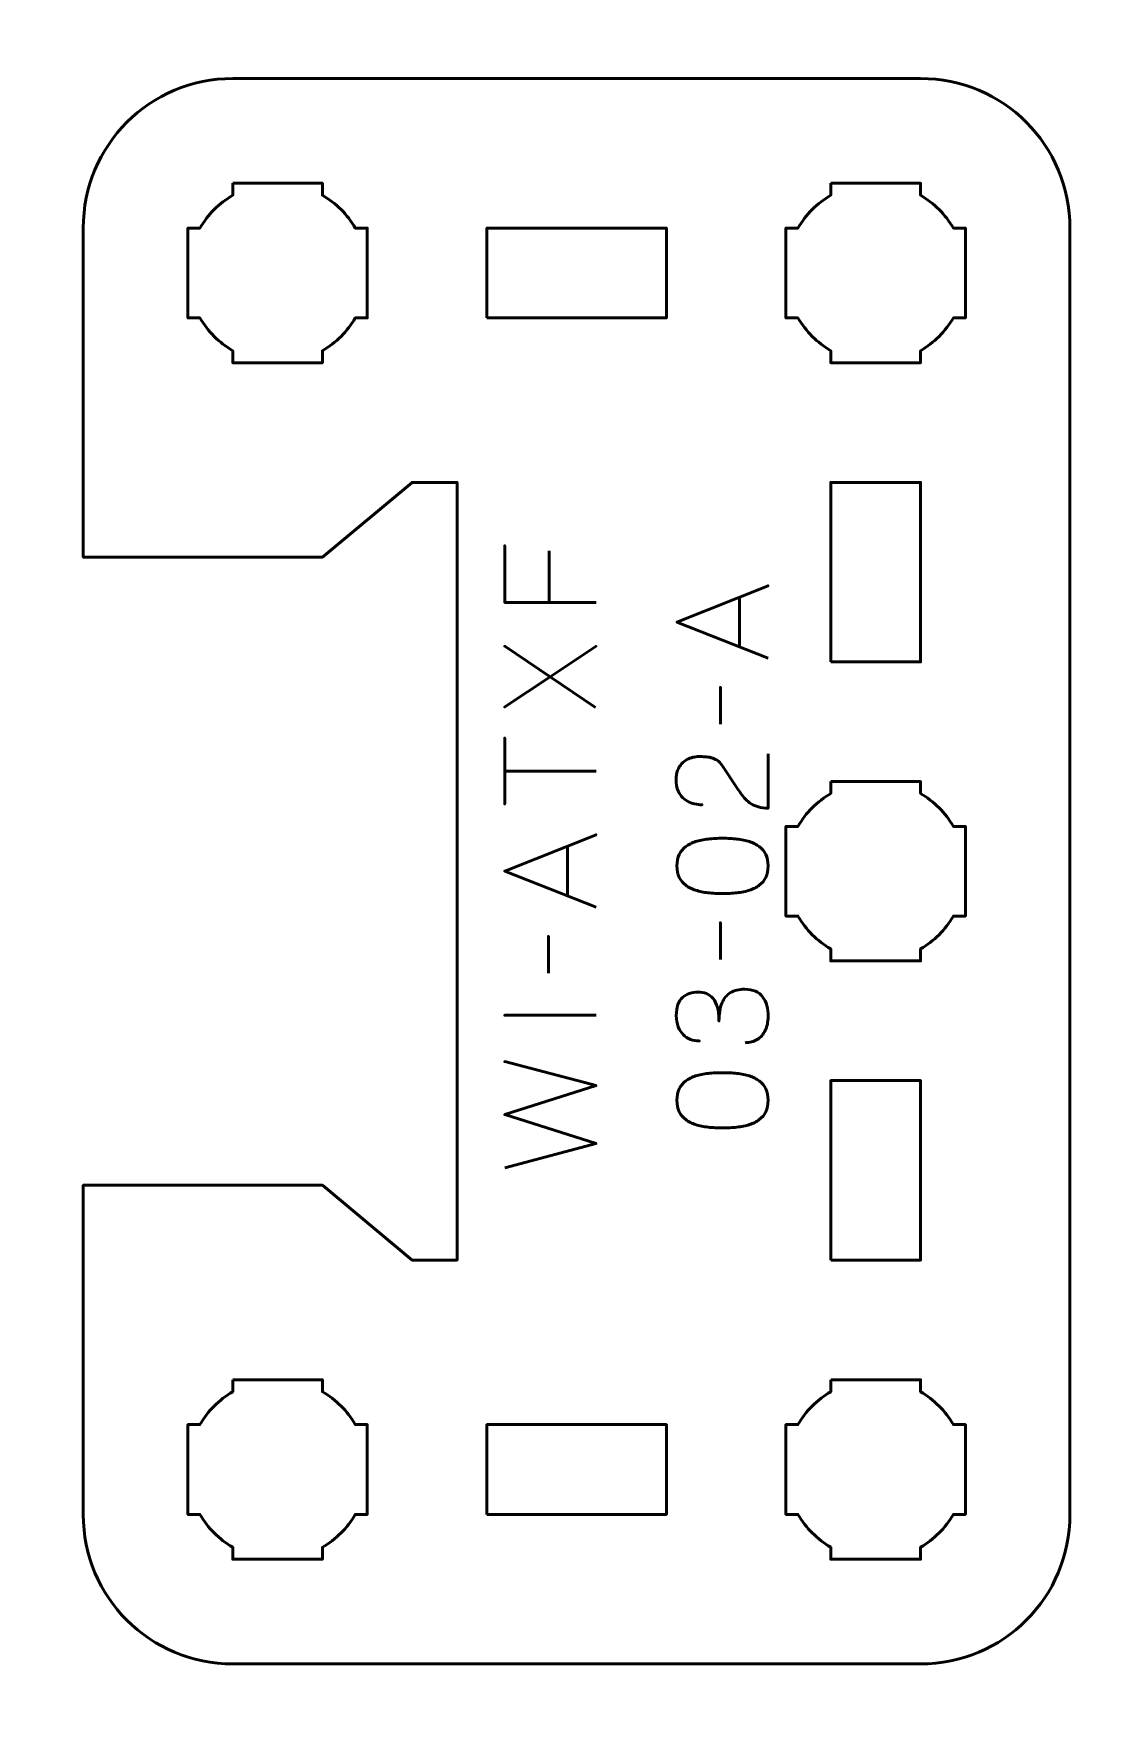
# Model space of a CAD drawing. Header units: centimetres. Extents: x -21 to 0, y -29.7 to 0.
# Drawn here: x -8.24 to -4.66, y -22.85 to -17.22 of the extents above; entities that cross this region are included whole.
import ezdxf

# ---------------------------------------------------------------- set-up
doc = ezdxf.new("R2010")
doc.units = ezdxf.units.CM
doc.header["$MEASUREMENT"] = 0
doc.layers.add('Layer 1', color=7, linetype='Continuous')

msp = doc.modelspace()

# ---------------------------------------------------------------- linework, layer by layer
at = {"layer": 'Layer 1', "color": 22, "lineweight": 53}
msp.add_open_spline([(-21, -29.19991), (-21, -29.19991), (-21, -0.49996), (-21, -0.49996), (-21, -0.49996), (-21, -0.22299), (-20.77691, 0), (-20.49991, 0), (-20.49991, 0), (-20.49991, 0), (-0.5001, 0), (-0.5001, 0), (-0.5001, 0), (-0.22296, 0), (0, -0.22299), (0, -0.49996), (0, -0.49996), (0, -0.49996), (0, -29.19991), (0, -29.19991), (0, -29.19991), (0, -29.47691), (-0.22296, -29.7), (-0.5001, -29.7), (-0.5001, -29.7), (-0.5001, -29.7), (-20.49991, -29.7), (-20.49991, -29.7), (-20.49991, -29.7), (-20.77691, -29.7), (-21, -29.47691), (-21, -29.19991)], degree=3, knots=[0, 0, 0, 0, 0.125, 0.125, 0.125, 0.125, 0.25, 0.25, 0.25, 0.25, 0.375, 0.375, 0.375, 0.375, 0.5, 0.5, 0.5, 0.5, 0.625, 0.625, 0.625, 0.625, 0.75, 0.75, 0.75, 0.75, 0.875, 0.875, 0.875, 0.875, 1, 1, 1, 1], dxfattribs=at)
at = {"layer": 'Layer 1', "color": 114, "lineweight": 53}
msp.add_open_spline([(-8.07493, -22.17487), (-8.07493, -22.17487), (-8.07494, -21.07493), (-8.07494, -21.07493), (-8.07494, -21.07493), (-8.07494, -21.07493), (-7.27494, -21.07494), (-7.27494, -21.07494), (-7.27494, -21.07494), (-7.27494, -21.07494), (-6.97493, -21.32494), (-6.97493, -21.32494), (-6.97493, -21.32494), (-6.97493, -21.32494), (-6.82493, -21.32494), (-6.82493, -21.32494), (-6.82493, -21.32494), (-6.82493, -21.32494), (-6.82493, -21.07493), (-6.82493, -21.07493), (-6.82493, -21.07493), (-6.82493, -21.07493), (-6.82493, -18.97494), (-6.82493, -18.97494), (-6.82493, -18.97494), (-6.82493, -18.97494), (-6.82493, -18.72494), (-6.82493, -18.72494), (-6.82493, -18.72494), (-6.82493, -18.72494), (-6.97493, -18.72494), (-6.97493, -18.72494), (-6.97493, -18.72494), (-6.97493, -18.72494), (-7.27493, -18.97494), (-7.27493, -18.97494), (-7.27493, -18.97494), (-7.27493, -18.97494), (-8.07493, -18.97494), (-8.07493, -18.97494), (-8.07493, -18.97494), (-8.07493, -18.97494), (-8.07493, -17.87501), (-8.07493, -17.87501), (-8.07493, -17.87501), (-8.07493, -17.59788), (-7.85183, -17.37492), (-7.57483, -17.37492), (-7.57483, -17.37492), (-7.57483, -17.37492), (-5.27491, -17.37492), (-5.27491, -17.37492), (-5.27491, -17.37492), (-4.9979, -17.37492), (-4.77495, -17.59788), (-4.77495, -17.87501), (-4.77495, -17.87501), (-4.77495, -17.87501), (-4.77495, -22.17487), (-4.77495, -22.17487), (-4.77495, -22.17487), (-4.77495, -22.45187), (-4.9979, -22.67496), (-5.27491, -22.67496), (-5.27491, -22.67496), (-5.27491, -22.67496), (-7.57483, -22.67496), (-7.57483, -22.67496), (-7.57483, -22.67496), (-7.85183, -22.67496), (-8.07493, -22.45187), (-8.07493, -22.17487)], degree=3, knots=[0, 0, 0, 0, 0.0555556, 0.0555556, 0.0555556, 0.0555556, 0.1111111, 0.1111111, 0.1111111, 0.1111111, 0.1666667, 0.1666667, 0.1666667, 0.1666667, 0.2222222, 0.2222222, 0.2222222, 0.2222222, 0.2777778, 0.2777778, 0.2777778, 0.2777778, 0.3333333, 0.3333333, 0.3333333, 0.3333333, 0.3888889, 0.3888889, 0.3888889, 0.3888889, 0.4444444, 0.4444444, 0.4444444, 0.4444444, 0.5, 0.5, 0.5, 0.5, 0.5555556, 0.5555556, 0.5555556, 0.5555556, 0.6111111, 0.6111111, 0.6111111, 0.6111111, 0.6666667, 0.6666667, 0.6666667, 0.6666667, 0.7222222, 0.7222222, 0.7222222, 0.7222222, 0.7777778, 0.7777778, 0.7777778, 0.7777778, 0.8333333, 0.8333333, 0.8333333, 0.8333333, 0.8888889, 0.8888889, 0.8888889, 0.8888889, 0.9444444, 0.9444444, 0.9444444, 0.9444444, 1, 1, 1, 1], dxfattribs=at)
at = {"layer": 'Layer 1', "lineweight": 53}
for points, knots in [([(-7.57489, -17.72502), (-7.57489, -17.72502), (-7.43032, -17.72502), (-7.43032, -17.72502), (-7.43032, -17.72502), (-7.43032, -17.72502), (-7.4249, -17.72495), (-7.4249, -17.72495), (-7.4249, -17.72495), (-7.4249, -17.72495), (-7.41947, -17.72502), (-7.41947, -17.72502), (-7.41947, -17.72502), (-7.41947, -17.72502), (-7.27489, -17.72502), (-7.27489, -17.72502), (-7.27489, -17.72502), (-7.27489, -17.72502), (-7.27489, -17.76508), (-7.27489, -17.76508), (-7.27489, -17.76508), (-7.22932, -17.79143), (-7.19134, -17.82944), (-7.165, -17.87501), (-7.165, -17.87501), (-7.165, -17.87501), (-7.12489, -17.87501), (-7.12489, -17.87501), (-7.12489, -17.87501), (-7.12489, -17.87501), (-7.12489, -18.17501), (-7.12489, -18.17501), (-7.12489, -18.17501), (-7.12489, -18.17501), (-7.16509, -18.17501), (-7.16509, -18.17501), (-7.16509, -18.17501), (-7.19143, -18.22051), (-7.22937, -18.25847), (-7.27489, -18.2848), (-7.27489, -18.2848), (-7.27489, -18.2848), (-7.27489, -18.32501), (-7.27489, -18.32501), (-7.27489, -18.32501), (-7.27489, -18.32501), (-7.57489, -18.32501), (-7.57489, -18.32501), (-7.57489, -18.32501), (-7.57489, -18.32501), (-7.57489, -18.28478), (-7.57489, -18.28478), (-7.57489, -18.28478), (-7.6204, -18.25845), (-7.65834, -18.2205), (-7.68469, -18.17501), (-7.68469, -18.17501), (-7.68469, -18.17501), (-7.72488, -18.17501), (-7.72488, -18.17501), (-7.72488, -18.17501), (-7.72488, -18.17501), (-7.72488, -18.02754), (-7.72488, -18.02754), (-7.72488, -18.02754), (-7.72488, -18.02754), (-7.7249, -18.02494), (-7.7249, -18.02494), (-7.7249, -18.02494), (-7.7249, -18.02494), (-7.72488, -18.02234), (-7.72488, -18.02234), (-7.72488, -18.02234), (-7.72488, -18.02234), (-7.72488, -17.87501), (-7.72488, -17.87501), (-7.72488, -17.87501), (-7.72488, -17.87501), (-7.68478, -17.87501), (-7.68478, -17.87501), (-7.68478, -17.87501), (-7.65844, -17.82945), (-7.62045, -17.79145), (-7.57489, -17.7651), (-7.57489, -17.7651), (-7.57489, -17.7651), (-7.57489, -17.72502), (-7.57489, -17.72502)], [0, 0, 0, 0, 0.0454545, 0.0454545, 0.0454545, 0.0454545, 0.0909091, 0.0909091, 0.0909091, 0.0909091, 0.1363636, 0.1363636, 0.1363636, 0.1363636, 0.1818182, 0.1818182, 0.1818182, 0.1818182, 0.2272727, 0.2272727, 0.2272727, 0.2272727, 0.2727273, 0.2727273, 0.2727273, 0.2727273, 0.3181818, 0.3181818, 0.3181818, 0.3181818, 0.3636364, 0.3636364, 0.3636364, 0.3636364, 0.4090909, 0.4090909, 0.4090909, 0.4090909, 0.4545455, 0.4545455, 0.4545455, 0.4545455, 0.5, 0.5, 0.5, 0.5, 0.5454545, 0.5454545, 0.5454545, 0.5454545, 0.5909091, 0.5909091, 0.5909091, 0.5909091, 0.6363636, 0.6363636, 0.6363636, 0.6363636, 0.6818182, 0.6818182, 0.6818182, 0.6818182, 0.7272727, 0.7272727, 0.7272727, 0.7272727, 0.7727273, 0.7727273, 0.7727273, 0.7727273, 0.8181818, 0.8181818, 0.8181818, 0.8181818, 0.8636364, 0.8636364, 0.8636364, 0.8636364, 0.9090909, 0.9090909, 0.9090909, 0.9090909, 0.9545455, 0.9545455, 0.9545455, 0.9545455, 1, 1, 1, 1]), ([(-5.57489, -17.72502), (-5.57489, -17.72502), (-5.43032, -17.72502), (-5.43032, -17.72502), (-5.43032, -17.72502), (-5.43032, -17.72502), (-5.4249, -17.72495), (-5.4249, -17.72495), (-5.4249, -17.72495), (-5.4249, -17.72495), (-5.41947, -17.72502), (-5.41947, -17.72502), (-5.41947, -17.72502), (-5.41947, -17.72502), (-5.27489, -17.72502), (-5.27489, -17.72502), (-5.27489, -17.72502), (-5.27489, -17.72502), (-5.27489, -17.76508), (-5.27489, -17.76508), (-5.27489, -17.76508), (-5.22932, -17.79143), (-5.19134, -17.82944), (-5.165, -17.87501), (-5.165, -17.87501), (-5.165, -17.87501), (-5.12489, -17.87501), (-5.12489, -17.87501), (-5.12489, -17.87501), (-5.12489, -17.87501), (-5.12489, -18.17501), (-5.12489, -18.17501), (-5.12489, -18.17501), (-5.12489, -18.17501), (-5.16509, -18.17501), (-5.16509, -18.17501), (-5.16509, -18.17501), (-5.19143, -18.22051), (-5.22937, -18.25847), (-5.27489, -18.2848), (-5.27489, -18.2848), (-5.27489, -18.2848), (-5.27489, -18.32501), (-5.27489, -18.32501), (-5.27489, -18.32501), (-5.27489, -18.32501), (-5.57489, -18.32501), (-5.57489, -18.32501), (-5.57489, -18.32501), (-5.57489, -18.32501), (-5.57489, -18.28478), (-5.57489, -18.28478), (-5.57489, -18.28478), (-5.6204, -18.25845), (-5.65834, -18.2205), (-5.68469, -18.17501), (-5.68469, -18.17501), (-5.68469, -18.17501), (-5.72488, -18.17501), (-5.72488, -18.17501), (-5.72488, -18.17501), (-5.72488, -18.17501), (-5.72488, -18.02754), (-5.72488, -18.02754), (-5.72488, -18.02754), (-5.72488, -18.02754), (-5.7249, -18.02494), (-5.7249, -18.02494), (-5.7249, -18.02494), (-5.7249, -18.02494), (-5.72488, -18.02234), (-5.72488, -18.02234), (-5.72488, -18.02234), (-5.72488, -18.02234), (-5.72488, -17.87501), (-5.72488, -17.87501), (-5.72488, -17.87501), (-5.72488, -17.87501), (-5.68478, -17.87501), (-5.68478, -17.87501), (-5.68478, -17.87501), (-5.65844, -17.82945), (-5.62045, -17.79145), (-5.57489, -17.7651), (-5.57489, -17.7651), (-5.57489, -17.7651), (-5.57489, -17.72502), (-5.57489, -17.72502)], [0, 0, 0, 0, 0.0454545, 0.0454545, 0.0454545, 0.0454545, 0.0909091, 0.0909091, 0.0909091, 0.0909091, 0.1363636, 0.1363636, 0.1363636, 0.1363636, 0.1818182, 0.1818182, 0.1818182, 0.1818182, 0.2272727, 0.2272727, 0.2272727, 0.2272727, 0.2727273, 0.2727273, 0.2727273, 0.2727273, 0.3181818, 0.3181818, 0.3181818, 0.3181818, 0.3636364, 0.3636364, 0.3636364, 0.3636364, 0.4090909, 0.4090909, 0.4090909, 0.4090909, 0.4545455, 0.4545455, 0.4545455, 0.4545455, 0.5, 0.5, 0.5, 0.5, 0.5454545, 0.5454545, 0.5454545, 0.5454545, 0.5909091, 0.5909091, 0.5909091, 0.5909091, 0.6363636, 0.6363636, 0.6363636, 0.6363636, 0.6818182, 0.6818182, 0.6818182, 0.6818182, 0.7272727, 0.7272727, 0.7272727, 0.7272727, 0.7727273, 0.7727273, 0.7727273, 0.7727273, 0.8181818, 0.8181818, 0.8181818, 0.8181818, 0.8636364, 0.8636364, 0.8636364, 0.8636364, 0.9090909, 0.9090909, 0.9090909, 0.9090909, 0.9545455, 0.9545455, 0.9545455, 0.9545455, 1, 1, 1, 1]), ([(-6.72488, -18.17501), (-6.72488, -18.17501), (-6.72488, -17.87501), (-6.72488, -17.87501), (-6.72488, -17.87501), (-6.72488, -17.87501), (-6.12489, -17.87501), (-6.12489, -17.87501), (-6.12489, -17.87501), (-6.12489, -17.87501), (-6.12489, -18.17501), (-6.12489, -18.17501), (-6.12489, -18.17501), (-6.12489, -18.17501), (-6.72488, -18.17501), (-6.72488, -18.17501)], [0, 0, 0, 0, 0.25, 0.25, 0.25, 0.25, 0.5, 0.5, 0.5, 0.5, 0.75, 0.75, 0.75, 0.75, 1, 1, 1, 1]), ([(-5.57491, -19.32496), (-5.57491, -19.32496), (-5.57491, -18.72496), (-5.57491, -18.72496), (-5.57491, -18.72496), (-5.57491, -18.72496), (-5.27491, -18.72496), (-5.27491, -18.72496), (-5.27491, -18.72496), (-5.27491, -18.72496), (-5.27491, -19.32496), (-5.27491, -19.32496), (-5.27491, -19.32496), (-5.27491, -19.32496), (-5.57491, -19.32496), (-5.57491, -19.32496)], [0, 0, 0, 0, 0.25, 0.25, 0.25, 0.25, 0.5, 0.5, 0.5, 0.5, 0.75, 0.75, 0.75, 0.75, 1, 1, 1, 1]), ([(-5.57489, -19.72502), (-5.57489, -19.72502), (-5.43032, -19.72502), (-5.43032, -19.72502), (-5.43032, -19.72502), (-5.43032, -19.72502), (-5.4249, -19.72495), (-5.4249, -19.72495), (-5.4249, -19.72495), (-5.4249, -19.72495), (-5.41947, -19.72502), (-5.41947, -19.72502), (-5.41947, -19.72502), (-5.41947, -19.72502), (-5.27489, -19.72502), (-5.27489, -19.72502), (-5.27489, -19.72502), (-5.27489, -19.72502), (-5.27489, -19.76508), (-5.27489, -19.76508), (-5.27489, -19.76508), (-5.22932, -19.79143), (-5.19134, -19.82944), (-5.165, -19.87501), (-5.165, -19.87501), (-5.165, -19.87501), (-5.12489, -19.87501), (-5.12489, -19.87501), (-5.12489, -19.87501), (-5.12489, -19.87501), (-5.12489, -20.17501), (-5.12489, -20.17501), (-5.12489, -20.17501), (-5.12489, -20.17501), (-5.16509, -20.17501), (-5.16509, -20.17501), (-5.16509, -20.17501), (-5.19143, -20.22051), (-5.22937, -20.25847), (-5.27489, -20.2848), (-5.27489, -20.2848), (-5.27489, -20.2848), (-5.27489, -20.32501), (-5.27489, -20.32501), (-5.27489, -20.32501), (-5.27489, -20.32501), (-5.57489, -20.32501), (-5.57489, -20.32501), (-5.57489, -20.32501), (-5.57489, -20.32501), (-5.57489, -20.28478), (-5.57489, -20.28478), (-5.57489, -20.28478), (-5.6204, -20.25845), (-5.65834, -20.2205), (-5.68469, -20.17501), (-5.68469, -20.17501), (-5.68469, -20.17501), (-5.72488, -20.17501), (-5.72488, -20.17501), (-5.72488, -20.17501), (-5.72488, -20.17501), (-5.72488, -20.02754), (-5.72488, -20.02754), (-5.72488, -20.02754), (-5.72488, -20.02754), (-5.7249, -20.02494), (-5.7249, -20.02494), (-5.7249, -20.02494), (-5.7249, -20.02494), (-5.72488, -20.02234), (-5.72488, -20.02234), (-5.72488, -20.02234), (-5.72488, -20.02234), (-5.72488, -19.87501), (-5.72488, -19.87501), (-5.72488, -19.87501), (-5.72488, -19.87501), (-5.68478, -19.87501), (-5.68478, -19.87501), (-5.68478, -19.87501), (-5.65844, -19.82945), (-5.62045, -19.79145), (-5.57489, -19.7651), (-5.57489, -19.7651), (-5.57489, -19.7651), (-5.57489, -19.72502), (-5.57489, -19.72502)], [0, 0, 0, 0, 0.0454545, 0.0454545, 0.0454545, 0.0454545, 0.0909091, 0.0909091, 0.0909091, 0.0909091, 0.1363636, 0.1363636, 0.1363636, 0.1363636, 0.1818182, 0.1818182, 0.1818182, 0.1818182, 0.2272727, 0.2272727, 0.2272727, 0.2272727, 0.2727273, 0.2727273, 0.2727273, 0.2727273, 0.3181818, 0.3181818, 0.3181818, 0.3181818, 0.3636364, 0.3636364, 0.3636364, 0.3636364, 0.4090909, 0.4090909, 0.4090909, 0.4090909, 0.4545455, 0.4545455, 0.4545455, 0.4545455, 0.5, 0.5, 0.5, 0.5, 0.5454545, 0.5454545, 0.5454545, 0.5454545, 0.5909091, 0.5909091, 0.5909091, 0.5909091, 0.6363636, 0.6363636, 0.6363636, 0.6363636, 0.6818182, 0.6818182, 0.6818182, 0.6818182, 0.7272727, 0.7272727, 0.7272727, 0.7272727, 0.7727273, 0.7727273, 0.7727273, 0.7727273, 0.8181818, 0.8181818, 0.8181818, 0.8181818, 0.8636364, 0.8636364, 0.8636364, 0.8636364, 0.9090909, 0.9090909, 0.9090909, 0.9090909, 0.9545455, 0.9545455, 0.9545455, 0.9545455, 1, 1, 1, 1]), ([(-5.57491, -21.32492), (-5.57491, -21.32492), (-5.57491, -20.72492), (-5.57491, -20.72492), (-5.57491, -20.72492), (-5.57491, -20.72492), (-5.27491, -20.72492), (-5.27491, -20.72492), (-5.27491, -20.72492), (-5.27491, -20.72492), (-5.27491, -21.32492), (-5.27491, -21.32492), (-5.27491, -21.32492), (-5.27491, -21.32492), (-5.57491, -21.32492), (-5.57491, -21.32492)], [0, 0, 0, 0, 0.25, 0.25, 0.25, 0.25, 0.5, 0.5, 0.5, 0.5, 0.75, 0.75, 0.75, 0.75, 1, 1, 1, 1]), ([(-7.57489, -21.72502), (-7.57489, -21.72502), (-7.43032, -21.72502), (-7.43032, -21.72502), (-7.43032, -21.72502), (-7.43032, -21.72502), (-7.4249, -21.72495), (-7.4249, -21.72495), (-7.4249, -21.72495), (-7.4249, -21.72495), (-7.41947, -21.72502), (-7.41947, -21.72502), (-7.41947, -21.72502), (-7.41947, -21.72502), (-7.27489, -21.72502), (-7.27489, -21.72502), (-7.27489, -21.72502), (-7.27489, -21.72502), (-7.27489, -21.76508), (-7.27489, -21.76508), (-7.27489, -21.76508), (-7.22932, -21.79143), (-7.19134, -21.82944), (-7.165, -21.87501), (-7.165, -21.87501), (-7.165, -21.87501), (-7.12489, -21.87501), (-7.12489, -21.87501), (-7.12489, -21.87501), (-7.12489, -21.87501), (-7.12489, -22.17501), (-7.12489, -22.17501), (-7.12489, -22.17501), (-7.12489, -22.17501), (-7.16509, -22.17501), (-7.16509, -22.17501), (-7.16509, -22.17501), (-7.19143, -22.22051), (-7.22937, -22.25847), (-7.27489, -22.2848), (-7.27489, -22.2848), (-7.27489, -22.2848), (-7.27489, -22.32501), (-7.27489, -22.32501), (-7.27489, -22.32501), (-7.27489, -22.32501), (-7.57489, -22.32501), (-7.57489, -22.32501), (-7.57489, -22.32501), (-7.57489, -22.32501), (-7.57489, -22.28478), (-7.57489, -22.28478), (-7.57489, -22.28478), (-7.6204, -22.25845), (-7.65834, -22.2205), (-7.68469, -22.17501), (-7.68469, -22.17501), (-7.68469, -22.17501), (-7.72488, -22.17501), (-7.72488, -22.17501), (-7.72488, -22.17501), (-7.72488, -22.17501), (-7.72488, -22.02754), (-7.72488, -22.02754), (-7.72488, -22.02754), (-7.72488, -22.02754), (-7.7249, -22.02494), (-7.7249, -22.02494), (-7.7249, -22.02494), (-7.7249, -22.02494), (-7.72488, -22.02234), (-7.72488, -22.02234), (-7.72488, -22.02234), (-7.72488, -22.02234), (-7.72488, -21.87501), (-7.72488, -21.87501), (-7.72488, -21.87501), (-7.72488, -21.87501), (-7.68478, -21.87501), (-7.68478, -21.87501), (-7.68478, -21.87501), (-7.65844, -21.82945), (-7.62045, -21.79145), (-7.57489, -21.7651), (-7.57489, -21.7651), (-7.57489, -21.7651), (-7.57489, -21.72502), (-7.57489, -21.72502)], [0, 0, 0, 0, 0.0454545, 0.0454545, 0.0454545, 0.0454545, 0.0909091, 0.0909091, 0.0909091, 0.0909091, 0.1363636, 0.1363636, 0.1363636, 0.1363636, 0.1818182, 0.1818182, 0.1818182, 0.1818182, 0.2272727, 0.2272727, 0.2272727, 0.2272727, 0.2727273, 0.2727273, 0.2727273, 0.2727273, 0.3181818, 0.3181818, 0.3181818, 0.3181818, 0.3636364, 0.3636364, 0.3636364, 0.3636364, 0.4090909, 0.4090909, 0.4090909, 0.4090909, 0.4545455, 0.4545455, 0.4545455, 0.4545455, 0.5, 0.5, 0.5, 0.5, 0.5454545, 0.5454545, 0.5454545, 0.5454545, 0.5909091, 0.5909091, 0.5909091, 0.5909091, 0.6363636, 0.6363636, 0.6363636, 0.6363636, 0.6818182, 0.6818182, 0.6818182, 0.6818182, 0.7272727, 0.7272727, 0.7272727, 0.7272727, 0.7727273, 0.7727273, 0.7727273, 0.7727273, 0.8181818, 0.8181818, 0.8181818, 0.8181818, 0.8636364, 0.8636364, 0.8636364, 0.8636364, 0.9090909, 0.9090909, 0.9090909, 0.9090909, 0.9545455, 0.9545455, 0.9545455, 0.9545455, 1, 1, 1, 1]), ([(-5.57489, -21.72502), (-5.57489, -21.72502), (-5.43032, -21.72502), (-5.43032, -21.72502), (-5.43032, -21.72502), (-5.43032, -21.72502), (-5.4249, -21.72495), (-5.4249, -21.72495), (-5.4249, -21.72495), (-5.4249, -21.72495), (-5.41947, -21.72502), (-5.41947, -21.72502), (-5.41947, -21.72502), (-5.41947, -21.72502), (-5.27489, -21.72502), (-5.27489, -21.72502), (-5.27489, -21.72502), (-5.27489, -21.72502), (-5.27489, -21.76508), (-5.27489, -21.76508), (-5.27489, -21.76508), (-5.22932, -21.79143), (-5.19134, -21.82944), (-5.165, -21.87501), (-5.165, -21.87501), (-5.165, -21.87501), (-5.12489, -21.87501), (-5.12489, -21.87501), (-5.12489, -21.87501), (-5.12489, -21.87501), (-5.12489, -22.17501), (-5.12489, -22.17501), (-5.12489, -22.17501), (-5.12489, -22.17501), (-5.16509, -22.17501), (-5.16509, -22.17501), (-5.16509, -22.17501), (-5.19143, -22.22051), (-5.22937, -22.25847), (-5.27489, -22.2848), (-5.27489, -22.2848), (-5.27489, -22.2848), (-5.27489, -22.32501), (-5.27489, -22.32501), (-5.27489, -22.32501), (-5.27489, -22.32501), (-5.57489, -22.32501), (-5.57489, -22.32501), (-5.57489, -22.32501), (-5.57489, -22.32501), (-5.57489, -22.28478), (-5.57489, -22.28478), (-5.57489, -22.28478), (-5.6204, -22.25845), (-5.65834, -22.2205), (-5.68469, -22.17501), (-5.68469, -22.17501), (-5.68469, -22.17501), (-5.72488, -22.17501), (-5.72488, -22.17501), (-5.72488, -22.17501), (-5.72488, -22.17501), (-5.72488, -22.02754), (-5.72488, -22.02754), (-5.72488, -22.02754), (-5.72488, -22.02754), (-5.7249, -22.02494), (-5.7249, -22.02494), (-5.7249, -22.02494), (-5.7249, -22.02494), (-5.72488, -22.02234), (-5.72488, -22.02234), (-5.72488, -22.02234), (-5.72488, -22.02234), (-5.72488, -21.87501), (-5.72488, -21.87501), (-5.72488, -21.87501), (-5.72488, -21.87501), (-5.68478, -21.87501), (-5.68478, -21.87501), (-5.68478, -21.87501), (-5.65844, -21.82945), (-5.62045, -21.79145), (-5.57489, -21.7651), (-5.57489, -21.7651), (-5.57489, -21.7651), (-5.57489, -21.72502), (-5.57489, -21.72502)], [0, 0, 0, 0, 0.0454545, 0.0454545, 0.0454545, 0.0454545, 0.0909091, 0.0909091, 0.0909091, 0.0909091, 0.1363636, 0.1363636, 0.1363636, 0.1363636, 0.1818182, 0.1818182, 0.1818182, 0.1818182, 0.2272727, 0.2272727, 0.2272727, 0.2272727, 0.2727273, 0.2727273, 0.2727273, 0.2727273, 0.3181818, 0.3181818, 0.3181818, 0.3181818, 0.3636364, 0.3636364, 0.3636364, 0.3636364, 0.4090909, 0.4090909, 0.4090909, 0.4090909, 0.4545455, 0.4545455, 0.4545455, 0.4545455, 0.5, 0.5, 0.5, 0.5, 0.5454545, 0.5454545, 0.5454545, 0.5454545, 0.5909091, 0.5909091, 0.5909091, 0.5909091, 0.6363636, 0.6363636, 0.6363636, 0.6363636, 0.6818182, 0.6818182, 0.6818182, 0.6818182, 0.7272727, 0.7272727, 0.7272727, 0.7272727, 0.7727273, 0.7727273, 0.7727273, 0.7727273, 0.8181818, 0.8181818, 0.8181818, 0.8181818, 0.8636364, 0.8636364, 0.8636364, 0.8636364, 0.9090909, 0.9090909, 0.9090909, 0.9090909, 0.9545455, 0.9545455, 0.9545455, 0.9545455, 1, 1, 1, 1]), ([(-6.72488, -22.17487), (-6.72488, -22.17487), (-6.72488, -21.87486), (-6.72488, -21.87486), (-6.72488, -21.87486), (-6.72488, -21.87486), (-6.12489, -21.87486), (-6.12489, -21.87486), (-6.12489, -21.87486), (-6.12489, -21.87486), (-6.12489, -22.17487), (-6.12489, -22.17487), (-6.12489, -22.17487), (-6.12489, -22.17487), (-6.72488, -22.17487), (-6.72488, -22.17487)], [0, 0, 0, 0, 0.25, 0.25, 0.25, 0.25, 0.5, 0.5, 0.5, 0.5, 0.75, 0.75, 0.75, 0.75, 1, 1, 1, 1])]:
    msp.add_open_spline(points, degree=3, knots=knots, dxfattribs=at)
at = {"layer": 'Layer 1', "color": 30, "lineweight": 53}
for points, knots in [([(-6.35988, -19.1262), (-6.35988, -19.1262), (-6.6651, -19.1262), (-6.6651, -19.1262), (-6.6651, -19.1262), (-6.6651, -19.1262), (-6.6651, -18.93697), (-6.6651, -18.93697), (-6.6651, -18.93697), (-6.6651, -18.93697), (-6.6651, -19.1262), (-6.6651, -19.1262), (-6.6651, -19.1262), (-6.6651, -19.1262), (-6.35988, -19.1262), (-6.35988, -19.1262)], [0, 0, 0, 0, 0.25, 0.25, 0.25, 0.25, 0.5, 0.5, 0.5, 0.5, 0.75, 0.75, 0.75, 0.75, 1, 1, 1, 1]), ([(-6.51694, -18.95433), (-6.51694, -18.95433), (-6.51694, -19.1262), (-6.51694, -19.1262), (-6.51694, -19.1262), (-6.51694, -19.1262), (-6.51694, -18.95433), (-6.51694, -18.95433)], [0, 0, 0, 0, 0.5, 0.5, 0.5, 0.5, 1, 1, 1, 1]), ([(-5.78457, -19.31289), (-5.78457, -19.31289), (-6.08979, -19.19182), (-6.08979, -19.19182), (-6.08979, -19.19182), (-6.08979, -19.19182), (-5.78457, -19.07032), (-5.78457, -19.07032), (-5.78457, -19.07032), (-5.78457, -19.07032), (-6.08979, -19.19182), (-6.08979, -19.19182), (-6.08979, -19.19182), (-6.08979, -19.19182), (-5.78457, -19.31289), (-5.78457, -19.31289)], [0, 0, 0, 0, 0.25, 0.25, 0.25, 0.25, 0.5, 0.5, 0.5, 0.5, 0.75, 0.75, 0.75, 0.75, 1, 1, 1, 1]), ([(-5.88067, -19.27479), (-5.88067, -19.27479), (-5.88067, -19.10885), (-5.88067, -19.10885), (-5.88067, -19.10885), (-5.88067, -19.10885), (-5.88067, -19.27479), (-5.88067, -19.27479)], [0, 0, 0, 0, 0.5, 0.5, 0.5, 0.5, 1, 1, 1, 1]), ([(-6.362, -19.47756), (-6.362, -19.47756), (-6.51355, -19.37511), (-6.51355, -19.37511), (-6.51355, -19.37511), (-6.51355, -19.37511), (-6.6651, -19.47587), (-6.6651, -19.47587), (-6.6651, -19.47587), (-6.6651, -19.47587), (-6.51355, -19.37511), (-6.51355, -19.37511), (-6.51355, -19.37511), (-6.51355, -19.37511), (-6.6651, -19.27309), (-6.6651, -19.27309), (-6.6651, -19.27309), (-6.6651, -19.27309), (-6.51355, -19.37511), (-6.51355, -19.37511), (-6.51355, -19.37511), (-6.51355, -19.37511), (-6.35988, -19.27309), (-6.35988, -19.27309), (-6.35988, -19.27309), (-6.35988, -19.27309), (-6.51355, -19.37511), (-6.51355, -19.37511), (-6.51355, -19.37511), (-6.51355, -19.37511), (-6.362, -19.47756), (-6.362, -19.47756)], [0, 0, 0, 0, 0.125, 0.125, 0.125, 0.125, 0.25, 0.25, 0.25, 0.25, 0.375, 0.375, 0.375, 0.375, 0.5, 0.5, 0.5, 0.5, 0.625, 0.625, 0.625, 0.625, 0.75, 0.75, 0.75, 0.75, 0.875, 0.875, 0.875, 0.875, 1, 1, 1, 1]), ([(-5.94417, -19.53302), (-5.94417, -19.53302), (-5.94417, -19.40983), (-5.94417, -19.40983), (-5.94417, -19.40983), (-5.94417, -19.40983), (-5.94417, -19.53302), (-5.94417, -19.53302)], [0, 0, 0, 0, 0.5, 0.5, 0.5, 0.5, 1, 1, 1, 1]), ([(-6.35988, -19.69007), (-6.35988, -19.69007), (-6.6651, -19.69007), (-6.6651, -19.69007), (-6.6651, -19.69007), (-6.6651, -19.69007), (-6.6651, -19.79971), (-6.6651, -19.79971), (-6.6651, -19.79971), (-6.6651, -19.79971), (-6.6651, -19.57958), (-6.6651, -19.57958), (-6.6651, -19.57958), (-6.6651, -19.57958), (-6.6651, -19.69007), (-6.6651, -19.69007), (-6.6651, -19.69007), (-6.6651, -19.69007), (-6.35988, -19.69007), (-6.35988, -19.69007)], [0, 0, 0, 0, 0.2, 0.2, 0.2, 0.2, 0.4, 0.4, 0.4, 0.4, 0.6, 0.6, 0.6, 0.6, 0.8, 0.8, 0.8, 0.8, 1, 1, 1, 1]), ([(-5.78457, -19.63292), (-5.78457, -19.63292), (-5.78457, -19.81453), (-5.78457, -19.81453), (-5.78457, -19.81453), (-5.79685, -19.81418), (-5.80771, -19.81263), (-5.81703, -19.81001), (-5.81703, -19.81001), (-5.82634, -19.80733), (-5.83452, -19.80374), (-5.84158, -19.79929), (-5.84158, -19.79929), (-5.84863, -19.79477), (-5.85491, -19.78962), (-5.86042, -19.78377), (-5.86042, -19.78377), (-5.86599, -19.77791), (-5.87107, -19.77163), (-5.87587, -19.76486), (-5.87587, -19.76486), (-5.8806, -19.75809), (-5.88532, -19.7511), (-5.88998, -19.74383), (-5.88998, -19.74383), (-5.88998, -19.74383), (-5.93824, -19.67144), (-5.93824, -19.67144), (-5.93824, -19.67144), (-5.94346, -19.66404), (-5.9491, -19.65825), (-5.95531, -19.65416), (-5.95531, -19.65416), (-5.96145, -19.65), (-5.96794, -19.6471), (-5.97472, -19.64534), (-5.97472, -19.64534), (-5.98156, -19.64365), (-5.98847, -19.64259), (-5.9956, -19.64224), (-5.9956, -19.64224), (-6.00273, -19.64188), (-6.00985, -19.64174), (-6.01698, -19.64181), (-6.01698, -19.64181), (-6.02283, -19.64181), (-6.02911, -19.64259), (-6.03589, -19.64414), (-6.03589, -19.64414), (-6.04259, -19.64576), (-6.04929, -19.6483), (-6.05592, -19.6519), (-6.05592, -19.6519), (-6.06256, -19.6555), (-6.06862, -19.6603), (-6.07413, -19.66629), (-6.07413, -19.66629), (-6.07956, -19.67229), (-6.08393, -19.6797), (-6.08725, -19.68852), (-6.08725, -19.68852), (-6.09057, -19.69734), (-6.09226, -19.70771), (-6.09233, -19.7197), (-6.09233, -19.7197), (-6.09226, -19.73177), (-6.09057, -19.74242), (-6.08732, -19.7516), (-6.08732, -19.7516), (-6.08408, -19.76077), (-6.07956, -19.7686), (-6.07385, -19.77509), (-6.07385, -19.77509), (-6.06813, -19.78158), (-6.0615, -19.7868), (-6.05409, -19.79089), (-6.05409, -19.79089), (-6.04668, -19.79499), (-6.03878, -19.79795), (-6.03045, -19.79985), (-6.03045, -19.79985), (-6.02213, -19.80176), (-6.01366, -19.80268), (-6.00512, -19.80268), (-6.00512, -19.80268), (-6.01366, -19.80268), (-6.02213, -19.80176), (-6.03045, -19.79985), (-6.03045, -19.79985), (-6.03878, -19.79795), (-6.04668, -19.79499), (-6.05409, -19.79089), (-6.05409, -19.79089), (-6.0615, -19.7868), (-6.06813, -19.78158), (-6.07385, -19.77509), (-6.07385, -19.77509), (-6.07956, -19.7686), (-6.08408, -19.76077), (-6.08732, -19.7516), (-6.08732, -19.7516), (-6.09057, -19.74242), (-6.09226, -19.73177), (-6.09233, -19.7197), (-6.09233, -19.7197), (-6.09226, -19.70771), (-6.09057, -19.69734), (-6.08725, -19.68852), (-6.08725, -19.68852), (-6.08393, -19.6797), (-6.07956, -19.67229), (-6.07413, -19.66629), (-6.07413, -19.66629), (-6.06862, -19.6603), (-6.06256, -19.6555), (-6.05592, -19.6519), (-6.05592, -19.6519), (-6.04929, -19.6483), (-6.04259, -19.64576), (-6.03589, -19.64414), (-6.03589, -19.64414), (-6.02911, -19.64259), (-6.02283, -19.64181), (-6.01698, -19.64181), (-6.01698, -19.64181), (-6.00985, -19.64174), (-6.00273, -19.64188), (-5.9956, -19.64224), (-5.9956, -19.64224), (-5.98847, -19.64259), (-5.98156, -19.64365), (-5.97472, -19.64534), (-5.97472, -19.64534), (-5.96794, -19.6471), (-5.96145, -19.65), (-5.95531, -19.65416), (-5.95531, -19.65416), (-5.9491, -19.65825), (-5.94346, -19.66404), (-5.93824, -19.67144), (-5.93824, -19.67144), (-5.93824, -19.67144), (-5.88998, -19.74383), (-5.88998, -19.74383), (-5.88998, -19.74383), (-5.88532, -19.7511), (-5.8806, -19.75809), (-5.87587, -19.76486), (-5.87587, -19.76486), (-5.87107, -19.77163), (-5.86599, -19.77791), (-5.86042, -19.78377), (-5.86042, -19.78377), (-5.85491, -19.78962), (-5.84863, -19.79477), (-5.84158, -19.79929), (-5.84158, -19.79929), (-5.83452, -19.80374), (-5.82634, -19.80733), (-5.81703, -19.81001), (-5.81703, -19.81001), (-5.80771, -19.81263), (-5.79685, -19.81418), (-5.78457, -19.81453), (-5.78457, -19.81453), (-5.78457, -19.81453), (-5.78457, -19.63292), (-5.78457, -19.63292)], [0, 0, 0, 0, 0.0238095, 0.0238095, 0.0238095, 0.0238095, 0.047619, 0.047619, 0.047619, 0.047619, 0.0714286, 0.0714286, 0.0714286, 0.0714286, 0.0952381, 0.0952381, 0.0952381, 0.0952381, 0.1190476, 0.1190476, 0.1190476, 0.1190476, 0.1428571, 0.1428571, 0.1428571, 0.1428571, 0.1666667, 0.1666667, 0.1666667, 0.1666667, 0.1904762, 0.1904762, 0.1904762, 0.1904762, 0.2142857, 0.2142857, 0.2142857, 0.2142857, 0.2380952, 0.2380952, 0.2380952, 0.2380952, 0.2619048, 0.2619048, 0.2619048, 0.2619048, 0.2857143, 0.2857143, 0.2857143, 0.2857143, 0.3095238, 0.3095238, 0.3095238, 0.3095238, 0.3333333, 0.3333333, 0.3333333, 0.3333333, 0.3571429, 0.3571429, 0.3571429, 0.3571429, 0.3809524, 0.3809524, 0.3809524, 0.3809524, 0.4047619, 0.4047619, 0.4047619, 0.4047619, 0.4285714, 0.4285714, 0.4285714, 0.4285714, 0.452381, 0.452381, 0.452381, 0.452381, 0.4761905, 0.4761905, 0.4761905, 0.4761905, 0.5, 0.5, 0.5, 0.5, 0.5238095, 0.5238095, 0.5238095, 0.5238095, 0.547619, 0.547619, 0.547619, 0.547619, 0.5714286, 0.5714286, 0.5714286, 0.5714286, 0.5952381, 0.5952381, 0.5952381, 0.5952381, 0.6190476, 0.6190476, 0.6190476, 0.6190476, 0.6428571, 0.6428571, 0.6428571, 0.6428571, 0.6666667, 0.6666667, 0.6666667, 0.6666667, 0.6904762, 0.6904762, 0.6904762, 0.6904762, 0.7142857, 0.7142857, 0.7142857, 0.7142857, 0.7380952, 0.7380952, 0.7380952, 0.7380952, 0.7619048, 0.7619048, 0.7619048, 0.7619048, 0.7857143, 0.7857143, 0.7857143, 0.7857143, 0.8095238, 0.8095238, 0.8095238, 0.8095238, 0.8333333, 0.8333333, 0.8333333, 0.8333333, 0.8571429, 0.8571429, 0.8571429, 0.8571429, 0.8809524, 0.8809524, 0.8809524, 0.8809524, 0.9047619, 0.9047619, 0.9047619, 0.9047619, 0.9285714, 0.9285714, 0.9285714, 0.9285714, 0.952381, 0.952381, 0.952381, 0.952381, 0.9761905, 0.9761905, 0.9761905, 0.9761905, 1, 1, 1, 1]), ([(-6.35988, -20.14557), (-6.35988, -20.14557), (-6.6651, -20.0245), (-6.6651, -20.0245), (-6.6651, -20.0245), (-6.6651, -20.0245), (-6.35988, -19.903), (-6.35988, -19.903), (-6.35988, -19.903), (-6.35988, -19.903), (-6.6651, -20.0245), (-6.6651, -20.0245), (-6.6651, -20.0245), (-6.6651, -20.0245), (-6.35988, -20.14557), (-6.35988, -20.14557)], [0, 0, 0, 0, 0.25, 0.25, 0.25, 0.25, 0.5, 0.5, 0.5, 0.5, 0.75, 0.75, 0.75, 0.75, 1, 1, 1, 1]), ([(-6.45598, -20.10747), (-6.45598, -20.10747), (-6.45598, -19.94153), (-6.45598, -19.94153), (-6.45598, -19.94153), (-6.45598, -19.94153), (-6.45598, -20.10747), (-6.45598, -20.10747)], [0, 0, 0, 0, 0.5, 0.5, 0.5, 0.5, 1, 1, 1, 1]), ([(-5.78457, -20.00714), (-5.78464, -19.99233), (-5.78725, -19.97956), (-5.79233, -19.9689), (-5.79233, -19.9689), (-5.79741, -19.95832), (-5.80468, -19.9495), (-5.81392, -19.94245), (-5.81392, -19.94245), (-5.82323, -19.93546), (-5.83424, -19.92996), (-5.84694, -19.92587), (-5.84694, -19.92587), (-5.85964, -19.92184), (-5.87354, -19.91895), (-5.88878, -19.91733), (-5.88878, -19.91733), (-5.90402, -19.91563), (-5.92004, -19.91479), (-5.93697, -19.91486), (-5.93697, -19.91486), (-5.95383, -19.91479), (-5.96985, -19.91563), (-5.98502, -19.91733), (-5.98502, -19.91733), (-6.00019, -19.91895), (-6.01416, -19.92184), (-6.02686, -19.92587), (-6.02686, -19.92587), (-6.03949, -19.92996), (-6.05049, -19.93546), (-6.05988, -19.94245), (-6.05988, -19.94245), (-6.06919, -19.9495), (-6.07646, -19.95832), (-6.08154, -19.9689), (-6.08154, -19.9689), (-6.08669, -19.97956), (-6.0893, -19.99233), (-6.08937, -20.00714), (-6.08937, -20.00714), (-6.0893, -20.02196), (-6.08669, -20.03473), (-6.08154, -20.04539), (-6.08154, -20.04539), (-6.07646, -20.05597), (-6.06919, -20.06479), (-6.05988, -20.07184), (-6.05988, -20.07184), (-6.05049, -20.07883), (-6.03949, -20.08433), (-6.02686, -20.08842), (-6.02686, -20.08842), (-6.01416, -20.09245), (-6.00019, -20.09534), (-5.98502, -20.09696), (-5.98502, -20.09696), (-5.96985, -20.09865), (-5.95383, -20.0995), (-5.93697, -20.09943), (-5.93697, -20.09943), (-5.92004, -20.0995), (-5.90402, -20.09865), (-5.88878, -20.09696), (-5.88878, -20.09696), (-5.87354, -20.09534), (-5.85964, -20.09245), (-5.84694, -20.08842), (-5.84694, -20.08842), (-5.83424, -20.08433), (-5.82323, -20.07883), (-5.81392, -20.07184), (-5.81392, -20.07184), (-5.80468, -20.06479), (-5.79741, -20.05597), (-5.79233, -20.04539), (-5.79233, -20.04539), (-5.78725, -20.03473), (-5.78464, -20.02196), (-5.78457, -20.00714)], [0, 0, 0, 0, 0.05, 0.05, 0.05, 0.05, 0.1, 0.1, 0.1, 0.1, 0.15, 0.15, 0.15, 0.15, 0.2, 0.2, 0.2, 0.2, 0.25, 0.25, 0.25, 0.25, 0.3, 0.3, 0.3, 0.3, 0.35, 0.35, 0.35, 0.35, 0.4, 0.4, 0.4, 0.4, 0.45, 0.45, 0.45, 0.45, 0.5, 0.5, 0.5, 0.5, 0.55, 0.55, 0.55, 0.55, 0.6, 0.6, 0.6, 0.6, 0.65, 0.65, 0.65, 0.65, 0.7, 0.7, 0.7, 0.7, 0.75, 0.75, 0.75, 0.75, 0.8, 0.8, 0.8, 0.8, 0.85, 0.85, 0.85, 0.85, 0.9, 0.9, 0.9, 0.9, 0.95, 0.95, 0.95, 0.95, 1, 1, 1, 1]), ([(-5.78457, -20.00714), (-5.78464, -19.99233), (-5.78725, -19.97956), (-5.79233, -19.9689), (-5.79233, -19.9689), (-5.79741, -19.95832), (-5.80468, -19.9495), (-5.81392, -19.94245), (-5.81392, -19.94245), (-5.82323, -19.93546), (-5.83424, -19.92996), (-5.84694, -19.92587), (-5.84694, -19.92587), (-5.85964, -19.92184), (-5.87354, -19.91895), (-5.88878, -19.91733), (-5.88878, -19.91733), (-5.90402, -19.91563), (-5.92004, -19.91479), (-5.93697, -19.91486), (-5.93697, -19.91486), (-5.95383, -19.91479), (-5.96985, -19.91563), (-5.98502, -19.91733), (-5.98502, -19.91733), (-6.00019, -19.91895), (-6.01416, -19.92184), (-6.02686, -19.92587), (-6.02686, -19.92587), (-6.03949, -19.92996), (-6.05049, -19.93546), (-6.05988, -19.94245), (-6.05988, -19.94245), (-6.06919, -19.9495), (-6.07646, -19.95832), (-6.08154, -19.9689), (-6.08154, -19.9689), (-6.08669, -19.97956), (-6.0893, -19.99233), (-6.08937, -20.00714), (-6.08937, -20.00714), (-6.0893, -20.02196), (-6.08669, -20.03473), (-6.08154, -20.04539), (-6.08154, -20.04539), (-6.07646, -20.05597), (-6.06919, -20.06479), (-6.05988, -20.07184), (-6.05988, -20.07184), (-6.05049, -20.07883), (-6.03949, -20.08433), (-6.02686, -20.08842), (-6.02686, -20.08842), (-6.01416, -20.09245), (-6.00019, -20.09534), (-5.98502, -20.09696), (-5.98502, -20.09696), (-5.96985, -20.09865), (-5.95383, -20.0995), (-5.93697, -20.09943), (-5.93697, -20.09943), (-5.92004, -20.0995), (-5.90402, -20.09865), (-5.88878, -20.09696), (-5.88878, -20.09696), (-5.87354, -20.09534), (-5.85964, -20.09245), (-5.84694, -20.08842), (-5.84694, -20.08842), (-5.83424, -20.08433), (-5.82323, -20.07883), (-5.81392, -20.07184), (-5.81392, -20.07184), (-5.80468, -20.06479), (-5.79741, -20.05597), (-5.79233, -20.04539), (-5.79233, -20.04539), (-5.78725, -20.03473), (-5.78464, -20.02196), (-5.78457, -20.00714)], [0, 0, 0, 0, 0.05, 0.05, 0.05, 0.05, 0.1, 0.1, 0.1, 0.1, 0.15, 0.15, 0.15, 0.15, 0.2, 0.2, 0.2, 0.2, 0.25, 0.25, 0.25, 0.25, 0.3, 0.3, 0.3, 0.3, 0.35, 0.35, 0.35, 0.35, 0.4, 0.4, 0.4, 0.4, 0.45, 0.45, 0.45, 0.45, 0.5, 0.5, 0.5, 0.5, 0.55, 0.55, 0.55, 0.55, 0.6, 0.6, 0.6, 0.6, 0.65, 0.65, 0.65, 0.65, 0.7, 0.7, 0.7, 0.7, 0.75, 0.75, 0.75, 0.75, 0.8, 0.8, 0.8, 0.8, 0.85, 0.85, 0.85, 0.85, 0.9, 0.9, 0.9, 0.9, 0.95, 0.95, 0.95, 0.95, 1, 1, 1, 1]), ([(-6.51948, -20.3657), (-6.51948, -20.3657), (-6.51948, -20.24251), (-6.51948, -20.24251), (-6.51948, -20.24251), (-6.51948, -20.24251), (-6.51948, -20.3657), (-6.51948, -20.3657)], [0, 0, 0, 0, 0.5, 0.5, 0.5, 0.5, 1, 1, 1, 1]), ([(-5.94417, -20.31956), (-5.94417, -20.31956), (-5.94417, -20.19637), (-5.94417, -20.19637), (-5.94417, -20.19637), (-5.94417, -20.19637), (-5.94417, -20.31956), (-5.94417, -20.31956)], [0, 0, 0, 0, 0.5, 0.5, 0.5, 0.5, 1, 1, 1, 1]), ([(-5.86119, -20.59811), (-5.84595, -20.59804), (-5.83269, -20.59451), (-5.82119, -20.58753), (-5.82119, -20.58753), (-5.80976, -20.58054), (-5.8008, -20.57059), (-5.79438, -20.55761), (-5.79438, -20.55761), (-5.78796, -20.54463), (-5.78471, -20.52904), (-5.78457, -20.5109), (-5.78457, -20.5109), (-5.78457, -20.49729), (-5.78598, -20.48494), (-5.78894, -20.47372), (-5.78894, -20.47372), (-5.79191, -20.46257), (-5.79649, -20.45298), (-5.80277, -20.44486), (-5.80277, -20.44486), (-5.80905, -20.43675), (-5.81717, -20.43054), (-5.82704, -20.4261), (-5.82704, -20.4261), (-5.83699, -20.42172), (-5.84892, -20.41954), (-5.86289, -20.41947), (-5.86289, -20.41947), (-5.88151, -20.41939), (-5.89725, -20.4232), (-5.91002, -20.43075), (-5.91002, -20.43075), (-5.92279, -20.4383), (-5.93238, -20.45002), (-5.93894, -20.46575), (-5.93894, -20.46575), (-5.94551, -20.48148), (-5.94882, -20.50166), (-5.94882, -20.52614), (-5.94882, -20.52614), (-5.94875, -20.50787), (-5.95044, -20.49256), (-5.9539, -20.48007), (-5.9539, -20.48007), (-5.95736, -20.46765), (-5.96223, -20.45771), (-5.96858, -20.45023), (-5.96858, -20.45023), (-5.97486, -20.44275), (-5.98234, -20.43732), (-5.99094, -20.43407), (-5.99094, -20.43407), (-5.99948, -20.43075), (-6.00886, -20.42913), (-6.01909, -20.4292), (-6.01909, -20.4292), (-6.02933, -20.42913), (-6.03878, -20.43054), (-6.04753, -20.43336), (-6.04753, -20.43336), (-6.05628, -20.43612), (-6.06397, -20.44063), (-6.07053, -20.44677), (-6.07053, -20.44677), (-6.07709, -20.45291), (-6.08224, -20.46102), (-6.08591, -20.47097), (-6.08591, -20.47097), (-6.08958, -20.48099), (-6.09141, -20.4932), (-6.09148, -20.50752), (-6.09148, -20.50752), (-6.09141, -20.52177), (-6.0893, -20.53426), (-6.0852, -20.54484), (-6.0852, -20.54484), (-6.08111, -20.5555), (-6.07554, -20.56424), (-6.06841, -20.5713), (-6.06841, -20.5713), (-6.06129, -20.57828), (-6.05317, -20.58351), (-6.044, -20.58696), (-6.044, -20.58696), (-6.03483, -20.59049), (-6.02509, -20.59218), (-6.01486, -20.59218), (-6.01486, -20.59218), (-6.02509, -20.59218), (-6.03483, -20.59049), (-6.044, -20.58696), (-6.044, -20.58696), (-6.05317, -20.58351), (-6.06129, -20.57828), (-6.06841, -20.5713), (-6.06841, -20.5713), (-6.07554, -20.56424), (-6.08111, -20.5555), (-6.0852, -20.54484), (-6.0852, -20.54484), (-6.0893, -20.53426), (-6.09141, -20.52177), (-6.09148, -20.50752), (-6.09148, -20.50752), (-6.09141, -20.4932), (-6.08958, -20.48099), (-6.08591, -20.47097), (-6.08591, -20.47097), (-6.08224, -20.46102), (-6.07709, -20.45291), (-6.07053, -20.44677), (-6.07053, -20.44677), (-6.06397, -20.44063), (-6.05628, -20.43612), (-6.04753, -20.43336), (-6.04753, -20.43336), (-6.03878, -20.43054), (-6.02933, -20.42913), (-6.01909, -20.4292), (-6.01909, -20.4292), (-6.00886, -20.42913), (-5.99948, -20.43075), (-5.99094, -20.43407), (-5.99094, -20.43407), (-5.98234, -20.43732), (-5.97486, -20.44275), (-5.96858, -20.45023), (-5.96858, -20.45023), (-5.96223, -20.45771), (-5.95736, -20.46765), (-5.9539, -20.48007), (-5.9539, -20.48007), (-5.95044, -20.49256), (-5.94875, -20.50787), (-5.94882, -20.52614), (-5.94882, -20.52614), (-5.94882, -20.50166), (-5.94551, -20.48148), (-5.93894, -20.46575), (-5.93894, -20.46575), (-5.93238, -20.45002), (-5.92279, -20.4383), (-5.91002, -20.43075), (-5.91002, -20.43075), (-5.89725, -20.4232), (-5.88151, -20.41939), (-5.86289, -20.41947), (-5.86289, -20.41947), (-5.84892, -20.41954), (-5.83699, -20.42172), (-5.82704, -20.4261), (-5.82704, -20.4261), (-5.81717, -20.43054), (-5.80905, -20.43675), (-5.80277, -20.44486), (-5.80277, -20.44486), (-5.79649, -20.45298), (-5.79191, -20.46257), (-5.78894, -20.47372), (-5.78894, -20.47372), (-5.78598, -20.48494), (-5.78457, -20.49729), (-5.78457, -20.5109), (-5.78457, -20.5109), (-5.78471, -20.52904), (-5.78796, -20.54463), (-5.79438, -20.55761), (-5.79438, -20.55761), (-5.8008, -20.57059), (-5.80976, -20.58054), (-5.82119, -20.58753), (-5.82119, -20.58753), (-5.83269, -20.59451), (-5.84595, -20.59804), (-5.86119, -20.59811)], [0, 0, 0, 0, 0.0227273, 0.0227273, 0.0227273, 0.0227273, 0.0454545, 0.0454545, 0.0454545, 0.0454545, 0.0681818, 0.0681818, 0.0681818, 0.0681818, 0.0909091, 0.0909091, 0.0909091, 0.0909091, 0.1136364, 0.1136364, 0.1136364, 0.1136364, 0.1363636, 0.1363636, 0.1363636, 0.1363636, 0.1590909, 0.1590909, 0.1590909, 0.1590909, 0.1818182, 0.1818182, 0.1818182, 0.1818182, 0.2045455, 0.2045455, 0.2045455, 0.2045455, 0.2272727, 0.2272727, 0.2272727, 0.2272727, 0.25, 0.25, 0.25, 0.25, 0.2727273, 0.2727273, 0.2727273, 0.2727273, 0.2954545, 0.2954545, 0.2954545, 0.2954545, 0.3181818, 0.3181818, 0.3181818, 0.3181818, 0.3409091, 0.3409091, 0.3409091, 0.3409091, 0.3636364, 0.3636364, 0.3636364, 0.3636364, 0.3863636, 0.3863636, 0.3863636, 0.3863636, 0.4090909, 0.4090909, 0.4090909, 0.4090909, 0.4318182, 0.4318182, 0.4318182, 0.4318182, 0.4545455, 0.4545455, 0.4545455, 0.4545455, 0.4772727, 0.4772727, 0.4772727, 0.4772727, 0.5, 0.5, 0.5, 0.5, 0.5227273, 0.5227273, 0.5227273, 0.5227273, 0.5454545, 0.5454545, 0.5454545, 0.5454545, 0.5681818, 0.5681818, 0.5681818, 0.5681818, 0.5909091, 0.5909091, 0.5909091, 0.5909091, 0.6136364, 0.6136364, 0.6136364, 0.6136364, 0.6363636, 0.6363636, 0.6363636, 0.6363636, 0.6590909, 0.6590909, 0.6590909, 0.6590909, 0.6818182, 0.6818182, 0.6818182, 0.6818182, 0.7045455, 0.7045455, 0.7045455, 0.7045455, 0.7272727, 0.7272727, 0.7272727, 0.7272727, 0.75, 0.75, 0.75, 0.75, 0.7727273, 0.7727273, 0.7727273, 0.7727273, 0.7954545, 0.7954545, 0.7954545, 0.7954545, 0.8181818, 0.8181818, 0.8181818, 0.8181818, 0.8409091, 0.8409091, 0.8409091, 0.8409091, 0.8636364, 0.8636364, 0.8636364, 0.8636364, 0.8863636, 0.8863636, 0.8863636, 0.8863636, 0.9090909, 0.9090909, 0.9090909, 0.9090909, 0.9318182, 0.9318182, 0.9318182, 0.9318182, 0.9545455, 0.9545455, 0.9545455, 0.9545455, 0.9772727, 0.9772727, 0.9772727, 0.9772727, 1, 1, 1, 1]), ([(-6.35988, -20.50667), (-6.35988, -20.50667), (-6.6651, -20.50667), (-6.6651, -20.50667), (-6.6651, -20.50667), (-6.6651, -20.50667), (-6.35988, -20.50667), (-6.35988, -20.50667)], [0, 0, 0, 0, 0.5, 0.5, 0.5, 0.5, 1, 1, 1, 1]), ([(-6.6651, -21.01594), (-6.6651, -21.01594), (-6.35988, -20.93551), (-6.35988, -20.93551), (-6.35988, -20.93551), (-6.35988, -20.93551), (-6.6651, -20.83857), (-6.6651, -20.83857), (-6.6651, -20.83857), (-6.6651, -20.83857), (-6.35988, -20.74162), (-6.35988, -20.74162), (-6.35988, -20.74162), (-6.35988, -20.74162), (-6.6651, -20.66119), (-6.6651, -20.66119), (-6.6651, -20.66119), (-6.6651, -20.66119), (-6.35988, -20.74162), (-6.35988, -20.74162), (-6.35988, -20.74162), (-6.35988, -20.74162), (-6.6651, -20.83857), (-6.6651, -20.83857), (-6.6651, -20.83857), (-6.6651, -20.83857), (-6.35988, -20.93551), (-6.35988, -20.93551), (-6.35988, -20.93551), (-6.35988, -20.93551), (-6.6651, -21.01594), (-6.6651, -21.01594)], [0, 0, 0, 0, 0.125, 0.125, 0.125, 0.125, 0.25, 0.25, 0.25, 0.25, 0.375, 0.375, 0.375, 0.375, 0.5, 0.5, 0.5, 0.5, 0.625, 0.625, 0.625, 0.625, 0.75, 0.75, 0.75, 0.75, 0.875, 0.875, 0.875, 0.875, 1, 1, 1, 1]), ([(-5.78457, -20.79072), (-5.78464, -20.77591), (-5.78725, -20.76314), (-5.79233, -20.75248), (-5.79233, -20.75248), (-5.79741, -20.7419), (-5.80468, -20.73308), (-5.81392, -20.72603), (-5.81392, -20.72603), (-5.82323, -20.71904), (-5.83424, -20.71354), (-5.84694, -20.70945), (-5.84694, -20.70945), (-5.85964, -20.70542), (-5.87354, -20.70253), (-5.88878, -20.70091), (-5.88878, -20.70091), (-5.90402, -20.69921), (-5.92004, -20.69837), (-5.93697, -20.69844), (-5.93697, -20.69844), (-5.95383, -20.69837), (-5.96985, -20.69921), (-5.98502, -20.70091), (-5.98502, -20.70091), (-6.00019, -20.70253), (-6.01416, -20.70542), (-6.02686, -20.70945), (-6.02686, -20.70945), (-6.03949, -20.71354), (-6.05049, -20.71904), (-6.05988, -20.72603), (-6.05988, -20.72603), (-6.06919, -20.73308), (-6.07646, -20.7419), (-6.08154, -20.75248), (-6.08154, -20.75248), (-6.08669, -20.76314), (-6.0893, -20.77591), (-6.08937, -20.79072), (-6.08937, -20.79072), (-6.0893, -20.80554), (-6.08669, -20.81831), (-6.08154, -20.82897), (-6.08154, -20.82897), (-6.07646, -20.83955), (-6.06919, -20.84837), (-6.05988, -20.85542), (-6.05988, -20.85542), (-6.05049, -20.86241), (-6.03949, -20.86791), (-6.02686, -20.872), (-6.02686, -20.872), (-6.01416, -20.87603), (-6.00019, -20.87892), (-5.98502, -20.88054), (-5.98502, -20.88054), (-5.96985, -20.88223), (-5.95383, -20.88308), (-5.93697, -20.88301), (-5.93697, -20.88301), (-5.92004, -20.88308), (-5.90402, -20.88223), (-5.88878, -20.88054), (-5.88878, -20.88054), (-5.87354, -20.87892), (-5.85964, -20.87603), (-5.84694, -20.872), (-5.84694, -20.872), (-5.83424, -20.86791), (-5.82323, -20.86241), (-5.81392, -20.85542), (-5.81392, -20.85542), (-5.80468, -20.84837), (-5.79741, -20.83955), (-5.79233, -20.82897), (-5.79233, -20.82897), (-5.78725, -20.81831), (-5.78464, -20.80554), (-5.78457, -20.79072)], [0, 0, 0, 0, 0.05, 0.05, 0.05, 0.05, 0.1, 0.1, 0.1, 0.1, 0.15, 0.15, 0.15, 0.15, 0.2, 0.2, 0.2, 0.2, 0.25, 0.25, 0.25, 0.25, 0.3, 0.3, 0.3, 0.3, 0.35, 0.35, 0.35, 0.35, 0.4, 0.4, 0.4, 0.4, 0.45, 0.45, 0.45, 0.45, 0.5, 0.5, 0.5, 0.5, 0.55, 0.55, 0.55, 0.55, 0.6, 0.6, 0.6, 0.6, 0.65, 0.65, 0.65, 0.65, 0.7, 0.7, 0.7, 0.7, 0.75, 0.75, 0.75, 0.75, 0.8, 0.8, 0.8, 0.8, 0.85, 0.85, 0.85, 0.85, 0.9, 0.9, 0.9, 0.9, 0.95, 0.95, 0.95, 0.95, 1, 1, 1, 1]), ([(-5.78457, -20.79072), (-5.78464, -20.77591), (-5.78725, -20.76314), (-5.79233, -20.75248), (-5.79233, -20.75248), (-5.79741, -20.7419), (-5.80468, -20.73308), (-5.81392, -20.72603), (-5.81392, -20.72603), (-5.82323, -20.71904), (-5.83424, -20.71354), (-5.84694, -20.70945), (-5.84694, -20.70945), (-5.85964, -20.70542), (-5.87354, -20.70253), (-5.88878, -20.70091), (-5.88878, -20.70091), (-5.90402, -20.69921), (-5.92004, -20.69837), (-5.93697, -20.69844), (-5.93697, -20.69844), (-5.95383, -20.69837), (-5.96985, -20.69921), (-5.98502, -20.70091), (-5.98502, -20.70091), (-6.00019, -20.70253), (-6.01416, -20.70542), (-6.02686, -20.70945), (-6.02686, -20.70945), (-6.03949, -20.71354), (-6.05049, -20.71904), (-6.05988, -20.72603), (-6.05988, -20.72603), (-6.06919, -20.73308), (-6.07646, -20.7419), (-6.08154, -20.75248), (-6.08154, -20.75248), (-6.08669, -20.76314), (-6.0893, -20.77591), (-6.08937, -20.79072), (-6.08937, -20.79072), (-6.0893, -20.80554), (-6.08669, -20.81831), (-6.08154, -20.82897), (-6.08154, -20.82897), (-6.07646, -20.83955), (-6.06919, -20.84837), (-6.05988, -20.85542), (-6.05988, -20.85542), (-6.05049, -20.86241), (-6.03949, -20.86791), (-6.02686, -20.872), (-6.02686, -20.872), (-6.01416, -20.87603), (-6.00019, -20.87892), (-5.98502, -20.88054), (-5.98502, -20.88054), (-5.96985, -20.88223), (-5.95383, -20.88308), (-5.93697, -20.88301), (-5.93697, -20.88301), (-5.92004, -20.88308), (-5.90402, -20.88223), (-5.88878, -20.88054), (-5.88878, -20.88054), (-5.87354, -20.87892), (-5.85964, -20.87603), (-5.84694, -20.872), (-5.84694, -20.872), (-5.83424, -20.86791), (-5.82323, -20.86241), (-5.81392, -20.85542), (-5.81392, -20.85542), (-5.80468, -20.84837), (-5.79741, -20.83955), (-5.79233, -20.82897), (-5.79233, -20.82897), (-5.78725, -20.81831), (-5.78464, -20.80554), (-5.78457, -20.79072)], [0, 0, 0, 0, 0.05, 0.05, 0.05, 0.05, 0.1, 0.1, 0.1, 0.1, 0.15, 0.15, 0.15, 0.15, 0.2, 0.2, 0.2, 0.2, 0.25, 0.25, 0.25, 0.25, 0.3, 0.3, 0.3, 0.3, 0.35, 0.35, 0.35, 0.35, 0.4, 0.4, 0.4, 0.4, 0.45, 0.45, 0.45, 0.45, 0.5, 0.5, 0.5, 0.5, 0.55, 0.55, 0.55, 0.55, 0.6, 0.6, 0.6, 0.6, 0.65, 0.65, 0.65, 0.65, 0.7, 0.7, 0.7, 0.7, 0.75, 0.75, 0.75, 0.75, 0.8, 0.8, 0.8, 0.8, 0.85, 0.85, 0.85, 0.85, 0.9, 0.9, 0.9, 0.9, 0.95, 0.95, 0.95, 0.95, 1, 1, 1, 1])]:
    msp.add_open_spline(points, degree=3, knots=knots, dxfattribs=at)

doc.saveas('drawing.dxf')
